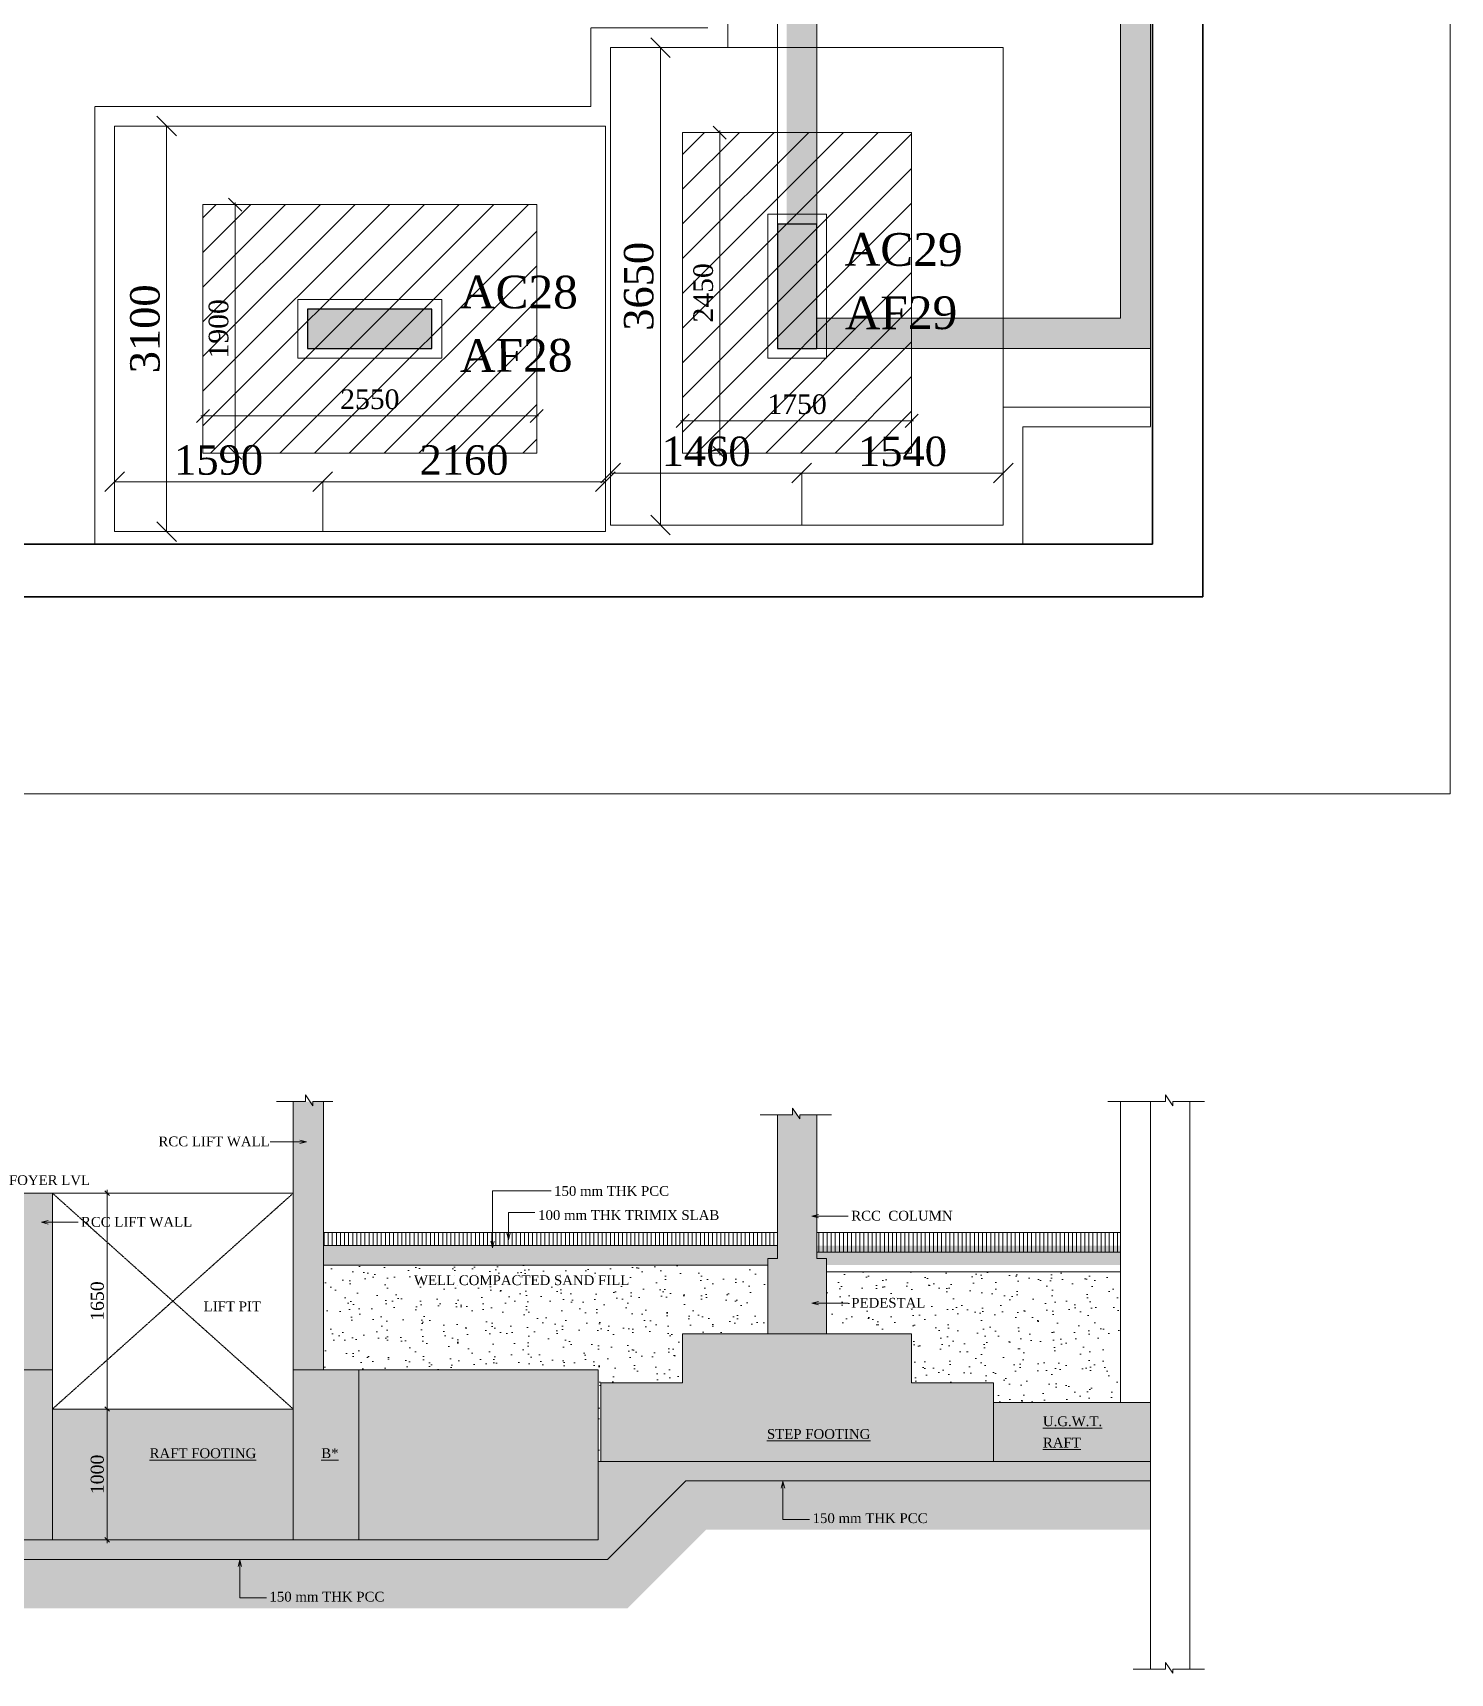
# Model space of a CAD drawing. Header units: inches. Extents: x 10943721 to 11147402, y -2794197 to -2693110.
# Drawn here: x 11034462 to 11045292, y -2794174 to -2781635 of the extents above; entities that cross this region are included whole.
import ezdxf

# ---------------------------------------------------------------- set-up
doc = ezdxf.new("R2010")
doc.units = ezdxf.units.IN
doc.header["$LTSCALE"] = 0.5
doc.header["$MEASUREMENT"] = 0
doc.header["$PDMODE"] = 34
doc.header["$PDSIZE"] = 50
doc.linetypes.add('HIDDEN', pattern=[9.525, 6.35, -3.175])
doc.layers.get('0').update_dxf_attribs({"lineweight": 0})
for name, color, linetype, lineweight in [('S-C-P TO BAS', 4, 'Continuous', 5), ('S-C0-UP TO B1', 4, 'Continuous', 30), ('S-C3-UP TO HP', 6, 'Continuous', 25), ('S-FOUND-EXCAVATION', 253, 'HIDDEN', 0), ('S-FOUND-FOOTING', 7, 'Continuous', 0), ('S-FOUND-PEDESTAL', 8, 'Continuous', 5), ('S-FOUND-TEXT COL', 7, 'Continuous', 0), ('S-FOUND-TEXT FOOTING', 7, 'Continuous', 0), ('S-HATCH LIFT', 250, 'Continuous', 0), ('S-SECTION', 5, 'Continuous', 5), ('S-SECTION-DIM', 7, 'Continuous', 0), ('S-SECTION-TEXT', 7, 'Continuous', 0), ('S-STEEL-TEXT', 7, 'Continuous', 0), ('S_FOUND_DIM', 7, 'Continuous', 9), ('S_FOUND_DIM-1', 7, 'Continuous', 9), ('S_FOUND_EXCAVATION', 253, 'HIDDEN', 5), ('S_FOUND_FOOTING', 7, 'Continuous', 15), ('S_FOUND_FOOTING-1', 7, 'Continuous', 9)]:
    doc.layers.add(name, color=color, linetype=linetype, lineweight=lineweight)
doc.layers.add('S-HATCH', color=250, linetype='Continuous', lineweight=5, transparency=0.5)
doc.layers.add('S_HATCH', color=250, linetype='Continuous', lineweight=5, transparency=0.5)
doc.styles.add('SHEET TEXT', font='times.ttf')
doc.styles.get("Standard").update_dxf_attribs({"font": 'times.ttf'})
doc.styles.add('TEXT', font='times.ttf')
doc.dimstyles.new('DIM FOOTING', dxfattribs={"dimtxt": 250, "dimasz": 150, "dimexe": 0.18, "dimexo": 0.0625, "dimgap": 50, "dimtad": 1, "dimtoh": 1, "dimdec": 0, "dimzin": 0, "dimdsep": 46, "dimtxsty": 'Standard', "dimblk": 'OBLIQUE', "dimcen": 0.09, "dimclrd": 256, "dimclre": 256, "dimclrt": 256, "dimadec": 0, "dimazin": 0, "dimtfac": 1, "dimtdec": 0, "dimtofl": 0, "dimtmove": 0, "dimatfit": 3, "dimfxl": 1, "dimtolj": 1, "dimtzin": 0, "dimlwd": -1, "dimlwe": -1, "dimarcsym": 0})
doc.dimstyles.new('S_DIM', dxfattribs={"dimtxt": 75, "dimasz": 35, "dimexe": 35, "dimexo": 50, "dimgap": 25, "dimtad": 1, "dimdec": 0, "dimzin": 0, "dimdsep": 46, "dimtxsty": 'Standard', "dimblk": 'OBLIQUE', "dimcen": 0.09, "dimdle": 15, "dimclrd": 256, "dimclre": 256, "dimclrt": 256, "dimadec": 0, "dimazin": 0, "dimtfac": 1, "dimtdec": 0, "dimtofl": 0, "dimtmove": 0, "dimatfit": 3, "dimfxl": 1, "dimtolj": 1, "dimtzin": 0, "dimlwd": -1, "dimlwe": -1, "dimarcsym": 0})
doc.dimstyles.new('SETU_1', dxfattribs={"dimtxt": 200, "dimasz": 150, "dimexe": 100, "dimexo": 50, "dimgap": 35, "dimtad": 1, "dimdec": 0, "dimzin": 0, "dimdsep": 46, "dimtxsty": 'Standard', "dimblk": 'OBLIQUE', "dimcen": 150, "dimdle": 25, "dimclrd": 4, "dimclre": 7, "dimclrt": 256, "dimadec": 0, "dimazin": 0, "dimtfac": 1, "dimtdec": 0, "dimtofl": 0, "dimtmove": 1, "dimatfit": 3, "dimfxl": 1, "dimtolj": 1, "dimtzin": 0, "dimlwd": -1, "dimlwe": 5, "dimarcsym": 1})
doc.dimstyles.get("Standard").update_dxf_attribs({"dimtxt": 0.18, "dimasz": 0.18, "dimexe": 0.18, "dimexo": 0.0625, "dimgap": 0.09, "dimtad": 0, "dimtih": 1, "dimtoh": 1, "dimdec": 4, "dimzin": 0, "dimdsep": 46, "dimtxsty": 'Standard', "dimcen": 0.09, "dimadec": 0, "dimazin": 0, "dimtfac": 1, "dimtdec": 4, "dimtofl": 0, "dimtmove": 0, "dimatfit": 3, "dimfxl": 1, "dimtolj": 1, "dimtzin": 0, "dimarcsym": 0})
pattern_1 = [(185, (0, 0), (-231.4035394, 275.7759996), [37.5, -412.5]), (130, (0, 0), (-216.884075, -314.996084), [30, -330]), (235.4514445, (-19.3, 22.98), (-448.287611, -39.220082), [31.870096, -350.571056]), (181.1842, (-70.7, -70.7), (-318.806888, 435.846694), [56.25, -618.75]), (231.6356355, (-97.3, -34.4), (-674.855834, -13.950034), [47.80517, -525.85688]), (126.184164, (-70.7, -70.7), (-674.855834, -13.950034), [45, -495]), (156, (-88.4, -17.68), (-68.691238, 353.385786), [37.5, -412.5]), (101, (-88.4, -17.68), (-342.404218, -170.354297), [30, -330]), (206.4514447, (-94.1, 11.77), (-411.095453, 183.031487), [31.870095, -350.571056]), (172.5, (0, 0), (-121.9949088, -113.3965927), [0, -326, 0, -335, 0, -331.25]), (142.5, (0, 0), (-232.454725, -46.436471), [0, -191, 0, -318.5, 0, -126.25]), (102.5, (78.84, -78.84), (-180.7603809, 196.7090837), [0, -125, 0, -390, 0, -517.5]), (92.5, (114.2, -114.2), (-241.5799034, 170.7949916), [0, -162.5, 0, -259, 0, -367.5])]
pattern_2 = [(172.5, (0, 0), (-131.7927123, -140.7013184), [0, -152, 0, -170, 0, -162.5]), (142.5, (0, 0), (-324.697973, -74.413751), [0, -82, 0, -137, 0, -52.5]), (102.5, (86.97, -86.97), (-220.6032383, 219.8029273), [0, -50, 0, -180, 0, -235]), (92.5, (86.97, -86.97), (-274.626285, 150.5042164), [0, -25, 0, -118, 0, -135])]

# ---------------------------------------------------------------- blocks, each defined once
blk = doc.blocks.new('_Oblique')
at = {"color": 0, "linetype": 'ByBlock', "lineweight": -2}
blk.add_line((-0.5, -0.5), (0.5, 0.5), dxfattribs=at)
blk = doc.blocks.new('*D70')
at = {"layer": 'Defpoints', "color": 0, "transparency": 16777216}
for p in [(11034612, -2790505), (11034612, -2792155), (11035031, -2792155)]:
    blk.add_point(p, dxfattribs=at)
at = {"layer": 'S-SECTION-DIM', "color": 7, "lineweight": 5, "transparency": 16777216}
for p, q in [((11034662, -2790505), (11035056, -2790505)), ((11034662, -2792155), (11035056, -2792155))]:
    blk.add_line(p, q, dxfattribs=at)
at = {"layer": 'S-SECTION-DIM', "color": 7, "transparency": 16777216}
blk.add_line((11035031, -2790480), (11035031, -2792180), dxfattribs=at)
at = {"layer": 'S-SECTION-DIM', "color": 7, "transparency": 16777216, "xscale": 35, "yscale": 35, "zscale": 35}
for p, rotation in [((11035031, -2790505), 90), ((11035031, -2792155), 270)]:
    blk.add_blockref('_Oblique', p, dxfattribs=dict(at, rotation=rotation))
at = {"layer": 'S-SECTION-DIM', "color": 7, "transparency": 16777216, "insert": (11034955, -2791330), "char_height": 100, "attachment_point": 5, "rotation": 90, "style": 'TEXT'}
blk.add_mtext('\\A1;1650', dxfattribs=at)
blk = doc.blocks.new('*D71')
at = {"layer": 'Defpoints', "color": 0, "transparency": 16777216}
for p in [(11034612, -2792155), (11035031, -2792155), (11034612, -2793155)]:
    blk.add_point(p, dxfattribs=at)
at = {"layer": 'S-SECTION-DIM', "color": 7, "lineweight": 5, "transparency": 16777216}
for p, q in [((11034662, -2792155), (11035056, -2792155)), ((11034662, -2793155), (11035056, -2793155))]:
    blk.add_line(p, q, dxfattribs=at)
at = {"layer": 'S-SECTION-DIM', "color": 7, "transparency": 16777216}
blk.add_line((11035031, -2793180), (11035031, -2792130), dxfattribs=at)
at = {"layer": 'S-SECTION-DIM', "color": 7, "transparency": 16777216, "xscale": 35, "yscale": 35, "zscale": 35}
for p, rotation in [((11035031, -2792155), 90), ((11035031, -2793155), 270)]:
    blk.add_blockref('_Oblique', p, dxfattribs=dict(at, rotation=rotation))
at = {"layer": 'S-SECTION-DIM', "color": 7, "transparency": 16777216, "insert": (11034955, -2792655), "char_height": 100, "attachment_point": 5, "rotation": 90, "style": 'TEXT'}
blk.add_mtext('\\A1;1000', dxfattribs=at)
blk = doc.blocks.new('*D123')
at = {"layer": 'Defpoints', "color": 0, "transparency": 16777216}
for p in [(11035087, -2782348), (11035484, -2782348), (11035087, -2785448)]:
    blk.add_point(p, dxfattribs=at)
at = {"layer": 'S_FOUND_DIM', "transparency": 16777216}
for p, q in [((11035087, -2782348), (11035485, -2782348)), ((11035484, -2785448), (11035484, -2782348)), ((11035087, -2785448), (11035485, -2785448))]:
    blk.add_line(p, q, dxfattribs=at)
at = {"layer": 'S_FOUND_DIM', "transparency": 16777216, "xscale": 150, "yscale": 150, "zscale": 150}
for p, rotation in [((11035484, -2782348), 90), ((11035484, -2785448), 270)]:
    blk.add_blockref('_Oblique', p, dxfattribs=dict(at, rotation=rotation))
at = {"layer": 'S_FOUND_DIM', "transparency": 16777216, "insert": (11035320, -2783898), "char_height": 225, "attachment_point": 5, "rotation": 90}
blk.add_mtext('\\A1;3100', dxfattribs=at)
blk = doc.blocks.new('*D124')
at = {"layer": 'Defpoints', "color": 0, "transparency": 16777216}
for p in [(11035087, -2785067), (11035087, -2785448), (11036677, -2785448)]:
    blk.add_point(p, dxfattribs=at)
at = {"layer": 'S_FOUND_DIM', "transparency": 16777216}
for p, q in [((11035087, -2785447), (11035087, -2785066)), ((11036677, -2785067), (11035087, -2785067)), ((11036677, -2785447), (11036677, -2785066))]:
    blk.add_line(p, q, dxfattribs=at)
at = {"layer": 'S_FOUND_DIM', "transparency": 16777216, "xscale": 150, "yscale": 150, "zscale": 150, "rotation": 180}
blk.add_blockref('_Oblique', (11035087, -2785067), dxfattribs=at)
at = {"layer": 'S_FOUND_DIM', "transparency": 16777216, "xscale": 150, "yscale": 150, "zscale": 150}
blk.add_blockref('_Oblique', (11036677, -2785067), dxfattribs=at)
at = {"layer": 'S_FOUND_DIM', "transparency": 16777216, "insert": (11035882, -2784902), "char_height": 225, "attachment_point": 5}
blk.add_mtext('\\A1;1590', dxfattribs=at)
blk = doc.blocks.new('*D125')
at = {"layer": 'Defpoints', "color": 0, "transparency": 16777216}
for p in [(11038312, -2784564), (11035762, -2784848), (11038312, -2784848)]:
    blk.add_point(p, dxfattribs=at)
at = {"layer": 'S_FOUND_DIM-1', "transparency": 16777216}
for p, q in [((11035747, -2784564), (11038327, -2784564)), ((11035762, -2784798), (11035762, -2784529)), ((11038312, -2784798), (11038312, -2784529))]:
    blk.add_line(p, q, dxfattribs=at)
at = {"layer": 'S_FOUND_DIM-1', "transparency": 16777216, "xscale": 100, "yscale": 100, "zscale": 100, "rotation": 180}
blk.add_blockref('_Oblique', (11035762, -2784564), dxfattribs=at)
at = {"layer": 'S_FOUND_DIM-1', "transparency": 16777216, "xscale": 100, "yscale": 100, "zscale": 100}
blk.add_blockref('_Oblique', (11038312, -2784564), dxfattribs=at)
at = {"layer": 'S_FOUND_DIM-1', "transparency": 16777216, "insert": (11037037, -2784437), "char_height": 150, "attachment_point": 5}
blk.add_mtext('\\A1;2550', dxfattribs=at)
blk = doc.blocks.new('*D126')
at = {"layer": 'Defpoints', "color": 0, "transparency": 16777216}
for p in [(11035762, -2782948), (11035762, -2784848), (11036008, -2784848)]:
    blk.add_point(p, dxfattribs=at)
at = {"layer": 'S_FOUND_DIM-1', "transparency": 16777216}
for p, q in [((11035812, -2782948), (11036043, -2782948)), ((11036008, -2782933), (11036008, -2784863)), ((11035812, -2784848), (11036043, -2784848))]:
    blk.add_line(p, q, dxfattribs=at)
at = {"layer": 'S_FOUND_DIM-1', "transparency": 16777216, "xscale": 100, "yscale": 100, "zscale": 100}
for p, rotation in [((11036008, -2782948), 90), ((11036008, -2784848), 270)]:
    blk.add_blockref('_Oblique', p, dxfattribs=dict(at, rotation=rotation))
at = {"layer": 'S_FOUND_DIM-1', "transparency": 16777216, "insert": (11035882, -2783898), "char_height": 150, "attachment_point": 5, "rotation": 90}
blk.add_mtext('\\A1;1900', dxfattribs=at)
blk = doc.blocks.new('*D127')
at = {"layer": 'Defpoints', "color": 0, "transparency": 16777216}
for p in [(11038877, -2785000), (11038877, -2785398), (11040337, -2785398)]:
    blk.add_point(p, dxfattribs=at)
at = {"layer": 'S_FOUND_DIM', "transparency": 16777216}
for p, q in [((11038877, -2785397), (11038877, -2785000)), ((11040337, -2785000), (11038877, -2785000)), ((11040337, -2785397), (11040337, -2785000))]:
    blk.add_line(p, q, dxfattribs=at)
at = {"layer": 'S_FOUND_DIM', "transparency": 16777216, "xscale": 150, "yscale": 150, "zscale": 150, "rotation": 180}
blk.add_blockref('_Oblique', (11038877, -2785000), dxfattribs=at)
at = {"layer": 'S_FOUND_DIM', "transparency": 16777216, "xscale": 150, "yscale": 150, "zscale": 150}
blk.add_blockref('_Oblique', (11040337, -2785000), dxfattribs=at)
at = {"layer": 'S_FOUND_DIM', "transparency": 16777216, "insert": (11039607, -2784836), "char_height": 225, "attachment_point": 5}
blk.add_mtext('\\A1;1460', dxfattribs=at)
blk = doc.blocks.new('*D128')
at = {"layer": 'Defpoints', "color": 0, "transparency": 16777216}
for p in [(11038877, -2781748), (11038877, -2785398), (11039258, -2785398)]:
    blk.add_point(p, dxfattribs=at)
at = {"layer": 'S_FOUND_DIM', "transparency": 16777216}
for p, q in [((11038877, -2781748), (11039258, -2781748)), ((11039258, -2781748), (11039258, -2785398)), ((11038877, -2785398), (11039258, -2785398))]:
    blk.add_line(p, q, dxfattribs=at)
at = {"layer": 'S_FOUND_DIM', "transparency": 16777216, "xscale": 150, "yscale": 150, "zscale": 150}
for p, rotation in [((11039258, -2781748), 90), ((11039258, -2785398), 270)]:
    blk.add_blockref('_Oblique', p, dxfattribs=dict(at, rotation=rotation))
at = {"layer": 'S_FOUND_DIM', "transparency": 16777216, "insert": (11039093, -2783573), "char_height": 225, "attachment_point": 5, "rotation": 90}
blk.add_mtext('\\A1;3650', dxfattribs=at)
blk = doc.blocks.new('*D129')
at = {"layer": 'Defpoints', "color": 0, "transparency": 16777216}
for p in [(11039427, -2782398), (11039711, -2782398), (11039427, -2784848)]:
    blk.add_point(p, dxfattribs=at)
at = {"layer": 'S_FOUND_DIM-1', "transparency": 16777216}
for p, q in [((11039477, -2782398), (11039746, -2782398)), ((11039711, -2784863), (11039711, -2782383)), ((11039477, -2784848), (11039746, -2784848))]:
    blk.add_line(p, q, dxfattribs=at)
at = {"layer": 'S_FOUND_DIM-1', "transparency": 16777216, "xscale": 100, "yscale": 100, "zscale": 100}
for p, rotation in [((11039711, -2782398), 90), ((11039711, -2784848), 270)]:
    blk.add_blockref('_Oblique', p, dxfattribs=dict(at, rotation=rotation))
at = {"layer": 'S_FOUND_DIM-1', "transparency": 16777216, "insert": (11039585, -2783623), "char_height": 150, "attachment_point": 5, "rotation": 90}
blk.add_mtext('\\A1;2450', dxfattribs=at)
blk = doc.blocks.new('*D130')
at = {"layer": 'Defpoints', "color": 0, "transparency": 16777216}
for p in [(11041177, -2784601), (11039427, -2784848), (11041177, -2784848)]:
    blk.add_point(p, dxfattribs=at)
at = {"layer": 'S_FOUND_DIM-1', "transparency": 16777216}
for p, q in [((11039412, -2784601), (11041192, -2784601)), ((11039427, -2784798), (11039427, -2784566)), ((11041177, -2784798), (11041177, -2784566))]:
    blk.add_line(p, q, dxfattribs=at)
at = {"layer": 'S_FOUND_DIM-1', "transparency": 16777216, "xscale": 100, "yscale": 100, "zscale": 100, "rotation": 180}
blk.add_blockref('_Oblique', (11039427, -2784601), dxfattribs=at)
at = {"layer": 'S_FOUND_DIM-1', "transparency": 16777216, "xscale": 100, "yscale": 100, "zscale": 100}
blk.add_blockref('_Oblique', (11041177, -2784601), dxfattribs=at)
at = {"layer": 'S_FOUND_DIM-1', "transparency": 16777216, "insert": (11040302, -2784475), "char_height": 150, "attachment_point": 5}
blk.add_mtext('\\A1;1750', dxfattribs=at)
blk = doc.blocks.new('*D199')
at = {"layer": 'Defpoints', "color": 0, "transparency": 16777216}
for p in [(11038837, -2785067), (11036677, -2785448), (11038837, -2785448)]:
    blk.add_point(p, dxfattribs=at)
at = {"layer": 'S_FOUND_DIM', "transparency": 16777216}
for p, q in [((11036677, -2785447), (11036677, -2785066)), ((11036677, -2785067), (11038837, -2785067)), ((11038837, -2785447), (11038837, -2785066))]:
    blk.add_line(p, q, dxfattribs=at)
at = {"layer": 'S_FOUND_DIM', "transparency": 16777216, "xscale": 150, "yscale": 150, "zscale": 150, "rotation": 180}
blk.add_blockref('_Oblique', (11036677, -2785067), dxfattribs=at)
at = {"layer": 'S_FOUND_DIM', "transparency": 16777216, "xscale": 150, "yscale": 150, "zscale": 150}
blk.add_blockref('_Oblique', (11038837, -2785067), dxfattribs=at)
at = {"layer": 'S_FOUND_DIM', "transparency": 16777216, "insert": (11037757, -2784902), "char_height": 225, "attachment_point": 5}
blk.add_mtext('\\A1;2160', dxfattribs=at)
blk = doc.blocks.new('*D200')
at = {"layer": 'Defpoints', "color": 0, "transparency": 16777216}
for p in [(11041877, -2785000), (11040337, -2785398), (11041877, -2785398)]:
    blk.add_point(p, dxfattribs=at)
at = {"layer": 'S_FOUND_DIM', "transparency": 16777216}
for p, q in [((11040337, -2785397), (11040337, -2785000)), ((11040337, -2785000), (11041877, -2785000)), ((11041877, -2785397), (11041877, -2785000))]:
    blk.add_line(p, q, dxfattribs=at)
at = {"layer": 'S_FOUND_DIM', "transparency": 16777216, "xscale": 150, "yscale": 150, "zscale": 150, "rotation": 180}
blk.add_blockref('_Oblique', (11040337, -2785000), dxfattribs=at)
at = {"layer": 'S_FOUND_DIM', "transparency": 16777216, "xscale": 150, "yscale": 150, "zscale": 150}
blk.add_blockref('_Oblique', (11041877, -2785000), dxfattribs=at)
at = {"layer": 'S_FOUND_DIM', "transparency": 16777216, "insert": (11041107, -2784836), "char_height": 225, "attachment_point": 5}
blk.add_mtext('\\A1;1540', dxfattribs=at)

msp = doc.modelspace()

# ---------------------------------------------------------------- hatches: boundary and pattern name
at = {"layer": 'S-C3-UP TO HP'}
h = msp.add_hatch(color=250, dxfattribs=at)
h.dxf.hatch_style = 1
h.paths.add_polyline_path([(11040152, -2784047.5), (11040452, -2784047.5), (11040452, -2783097.5), (11040152, -2783097.5)])
h = msp.add_hatch(color=250, dxfattribs=at)
h.dxf.hatch_style = 1
h.paths.add_polyline_path([(11036562, -2783747.5), (11036562, -2784047.5), (11037512, -2784047.5), (11037512, -2783747.5)])
at = {"layer": 'S-HATCH', "ltscale": 500}
h = msp.add_hatch(dxfattribs=at)
h.set_pattern_fill('AR-CONC', color=256, scale=50)
h.set_pattern_definition([(50, (11036452.04, -2770907.5), (358.63, -31.376), [37.5, -412.5]), (355, (11036452.04, -2770907.5), (-69.376, 376.096), [30, -330]), (100.4514, (11036481.92, -2770910.12), (289.2544, 344.72), [31.87, -350.571]), (46.1842, (11036452.04, -2770807.5), (533.621, -82.76), [56.25, -618.75]), (96.6356, (11036496.5, -2770814.4), (467.331, 487.06), [47.805, -525.857]), (351.184, (11036452.04, -2770807.5), (467.33, 487.06), [45, -495]), (21, (11036502.04, -2770832.5), (298.4535, -201.3094), [37.5, -412.5]), (326, (11036502.04, -2770832.5), (121.658, 362.575), [30, -330]), (71.4514, (11036526.9, -2770849.3), (420.111, 161.2656), [31.87, -350.571]), (37.5, (11036452.04, -2770907.51), (6.0799, 166.4469), [0, -326, 0, -335, 0, -331.25]), (7.5, (11036452.04, -2770907.5), (131.5348, 197.2059), [0, -191, 0, -318.5, 0, -126.25]), (327.5, (11036340.54, -2770907.51), (266.9112, -11.2774), [0, -125, 0, -390, 0, -517.5]), (317.5, (11036290.54, -2770907.5), (291.593, 50.0525), [0, -162.5, 0, -259, 0, -367.5])])
h.paths.add_polyline_path([(11043002, -2774887.5), (11040222, -2774887.5), (11040222, -2784047.5), (11043002, -2784047.5)])
h.paths.add_polyline_path([(11042772, -2775117.5), (11042772, -2783817.5), (11040452, -2783817.5), (11040452, -2775117.5)], flags=16)
at = {"layer": 'S-HATCH'}
h = msp.add_hatch(color=250, dxfattribs=at)
h.dxf.hatch_style = 1
h.paths.add_polyline_path([(11041177, -2791580.2), (11039427, -2791580.2), (11039427, -2791955.2), (11038802, -2791955.2), (11038802, -2792555.2), (11041802, -2792555.2), (11041802, -2791955.2), (11041177, -2791955.2)])
h.paths.add_polyline_path([(11040527, -2791005.2), (11040452, -2791005.2), (11040452, -2789905.2), (11040322.7, -2789905.2), (11040322.7, -2789936.7), (11040266.2, -2789854.2), (11040266.2, -2789905.2), (11040152, -2789905.2), (11040152, -2791005.2), (11040077, -2791005.2), (11040077, -2791580.2), (11040527, -2791580.2)])
h.paths.add_polyline_path([(11034112, -2791855.2), (11033462, -2791855.2), (11033462, -2793155.2), (11034112, -2793155.2)])
h.paths.add_polyline_path([(11029167, -2791605.2), (11024917, -2791605.2), (11024917, -2792555.2), (11029167, -2792555.2)])
h.paths.add_polyline_path([(11028317, -2791005.2), (11028242, -2791005.2), (11028242, -2789905.2), (11027565.7, -2789905.2), (11027565.7, -2789936.7), (11027509.2, -2789854.2), (11027509.2, -2789905.2), (11027042, -2789905.2), (11027042, -2791005.2), (11026967, -2791005.2), (11026967, -2791605.2), (11028317, -2791605.2)])
h.paths.add_polyline_path([(11024862, -2791980.2), (11024212, -2791980.2), (11024212, -2791580.2), (11020812, -2791580.2), (11020812, -2791980.2), (11020162, -2791980.2), (11020162, -2792555.2), (11024862, -2792555.2)])
h.paths.add_polyline_path([(11023337, -2791005.2), (11023262, -2791005.2), (11023262, -2789905.2), (11022529.7, -2789905.2), (11022529.7, -2789936.7), (11022473.2, -2789854.2), (11022473.2, -2789905.2), (11021762, -2789905.2), (11021762, -2791005.2), (11021687, -2791005.2), (11021687, -2791580.2), (11023337, -2791580.2)])
h.paths.add_polyline_path([(11036952.1, -2791855.2), (11036952.1, -2793155.2), (11038782, -2793155.2), (11038782, -2791855.2)])
h.paths.add_polyline_path([(11036452, -2791855.2), (11036682, -2791855.2), (11036682, -2789805.2), (11036452, -2789805.2)])
h.paths.add_polyline_path([(11036452, -2793155.2), (11036452, -2792155.2), (11034612, -2792155.2), (11034612, -2793155.2)])
h = msp.add_hatch(color=250, dxfattribs=at)
h.dxf.hatch_style = 1
h.paths.add_polyline_path([(11034612, -2790505.2), (11034382, -2790505.2), (11034382, -2791855.2), (11034612, -2791855.2)])
h = msp.add_hatch(dxfattribs=at)
h.set_pattern_fill('ANSI31', color=250, scale=250, angle=45)
h.paths.add_polyline_path([(11042772, -2790805.2), (11040452, -2790805.2), (11040452, -2790955.2), (11042772, -2790955.2)])
h.paths.add_polyline_path([(11040152, -2790805.2), (11036682, -2790805.2), (11036682, -2790905.2), (11040152, -2790905.2)])
h.paths.add_polyline_path([(11034382, -2790805.2), (11028242, -2790805.2), (11028242, -2790905.2), (11034382, -2790905.2)])
h.paths.add_polyline_path([(11027042, -2790805.2), (11023262, -2790805.2), (11023262, -2790905.2), (11027042, -2790905.2)])
h.paths.add_polyline_path([(11021762, -2790805.2), (11017927.3, -2790805.2), (11017927.3, -2790905.2), (11021762, -2790905.2)])
h = msp.add_hatch(dxfattribs=at)
h.set_pattern_fill('AR-CONC', color=250, scale=50, angle=135)
h.set_pattern_definition(pattern_1)
h.paths.add_polyline_path([(11021687, -2791005.2), (11021762, -2791005.2), (11021762, -2790905.2), (11017927.3, -2790905.2), (11017927.3, -2791055.2), (11021687, -2791055.2)])
h.paths.add_polyline_path([(11027042, -2790905.2), (11023262, -2790905.2), (11023262, -2791005.2), (11023337, -2791005.2), (11023337, -2791055.2), (11026967, -2791055.2), (11026967, -2791005.2), (11027042, -2791005.2)])
h.paths.add_polyline_path([(11034382, -2790905.2), (11028242, -2790905.2), (11028242, -2791005.2), (11028317, -2791005.2), (11028317, -2791055.2), (11034382, -2791055.2)])
h.paths.add_polyline_path([(11040152, -2790905.2), (11036682, -2790905.2), (11036682, -2791055.2), (11040077, -2791055.2), (11040077, -2791005.2), (11040152, -2791005.2)])
h.paths.add_polyline_path([(11042772, -2791055.2), (11042772, -2790905.2), (11040452, -2790905.2), (11040452, -2791005.2), (11040527, -2791005.2), (11040527, -2791055.2)])
h = msp.add_hatch(dxfattribs=at)
h.set_pattern_fill('AR-SAND', color=250, scale=100, angle=135)
h.set_pattern_definition(pattern_2)
h.paths.add_polyline_path([(11040077, -2791055.2), (11036682, -2791055.2), (11036682, -2791855.2), (11038782, -2791855.2), (11038782, -2792555.2), (11038802, -2792555.2), (11038802, -2791955.2), (11039427, -2791955.2), (11039427, -2791580.2), (11040077, -2791580.2)])
h = msp.add_hatch(dxfattribs=at)
h.set_pattern_fill('AR-SAND', color=250, scale=100, angle=135)
h.set_pattern_definition(pattern_2)
h.paths.add_polyline_path([(11042772, -2791105.2), (11040527, -2791105.2), (11040527, -2791580.2), (11041177, -2791580.2), (11041177, -2791955.2), (11041802, -2791955.2), (11041802, -2792105.2), (11042772, -2792105.2)])
h = msp.add_hatch(color=250, dxfattribs=at)
h.dxf.hatch_style = 1
h.paths.add_polyline_path([(11034612, -2791855.2), (11034112, -2791855.2), (11034112, -2793155.2), (11034612, -2793155.2)])
h = msp.add_hatch(color=250, dxfattribs=at)
h.dxf.hatch_style = 1
h.paths.add_polyline_path([(11036952.1, -2791855.2), (11036452, -2791855.2), (11036452, -2793155.2), (11036952.1, -2793155.2)])
h = msp.add_hatch(color=250, dxfattribs=at)
h.dxf.hatch_style = 1
h.paths.add_polyline_path([(11043002, -2792105.2), (11041802, -2792105.2), (11041802, -2792555.2), (11043002, -2792555.2)])
h = msp.add_hatch(dxfattribs=at)
h.set_pattern_fill('AR-CONC', color=250, scale=50, angle=135)
h.set_pattern_definition(pattern_1)
h.paths.add_polyline_path([(11039452, -2792705.2), (11043002, -2792705.2), (11043002, -2792555.2), (11038782, -2792555.2), (11038782, -2793155.2), (11033462, -2793155.2), (11033462, -2792555.2), (11017927.3, -2792555.2), (11017927.3, -2792705.2), (11032712, -2792705.2), (11033312, -2793305.2), (11038852, -2793305.2)])
at = {"layer": 'S-HATCH LIFT'}
h = msp.add_hatch(dxfattribs=at)
h.set_pattern_fill('EARTH', color=256, scale=1000)
h.paths.add_polyline_path([(11039606.3, -2793077.6), (11043002, -2793077.6), (11043002, -2792705.2), (11039452, -2792705.2), (11038852, -2793305.2), (11033312, -2793305.2), (11032712, -2792705.2), (11017927.3, -2792705.2), (11017927.3, -2793077.6), (11032557.8, -2793077.6), (11033157.8, -2793677.6), (11039006.3, -2793677.6)])
h.paths.add_polyline_path([(11019964.3, -2792969), (11019964.3, -2792697.5), (11019750.7, -2792697.5), (11019750.7, -2792969)], flags=9)
h.paths.add_polyline_path([(11040401, -2793047.7), (11041325.4, -2793047.7), (11041325.4, -2792932.7), (11040401, -2792932.7)], flags=24)
h.paths.add_polyline_path([(11036251, -2793647.7), (11037175.4, -2793647.7), (11037175.4, -2793532.7), (11036251, -2793532.7)], flags=24)
h.paths.add_polyline_path([(11030111, -2793047.7), (11031035.4, -2793047.7), (11031035.4, -2792932.7), (11030111, -2792932.7)], flags=24)
at = {"layer": 'S_HATCH'}
h = msp.add_hatch(dxfattribs=at)
h.set_pattern_fill('ANSI31', color=250, scale=1500)
h.paths.add_polyline_path([(11036443.4, -2764032.5), (11036443.4, -2757012.5), (11033143.4, -2757012.5), (11033143.4, -2764032.5)])
h.paths.add_polyline_path([(11028467, -2768782.5), (11033747, -2768782.5), (11033747, -2766682.5), (11028467, -2766682.5)])
h.paths.add_polyline_path([(11030092, -2775337.5), (11032742, -2775337.5), (11032742, -2777337.5), (11030092, -2777337.5)])
h.paths.add_polyline_path([(11039427, -2771707.5), (11039427, -2769257.5), (11041177, -2769257.5), (11041177, -2771707.5)])
h.paths.add_polyline_path([(11039427, -2777647.5), (11039427, -2775197.5), (11041177, -2775197.5), (11041177, -2777647.5)])
h.paths.add_polyline_path([(11039427, -2784847.5), (11039427, -2782397.5), (11041177, -2782397.5), (11041177, -2784847.5)])
h.paths.add_polyline_path([(11035762, -2782947.5), (11038312, -2782947.5), (11038312, -2784847.5), (11035762, -2784847.5)])
h.paths.add_polyline_path([(11030792, -2782947.5), (11033342, -2782947.5), (11033342, -2784847.5), (11030792, -2784847.5)])
h.paths.add_polyline_path([(11025892, -2782947.5), (11028442, -2782947.5), (11028442, -2784847.5), (11025892, -2784847.5)])
h.paths.add_polyline_path([(11020962, -2782947.5), (11023512, -2782947.5), (11023512, -2784847.5), (11020962, -2784847.5)])
h.paths.add_polyline_path([(11020812, -2773487.5), (11024212, -2773487.5), (11024212, -2775687.5), (11020812, -2775687.5)])
h.paths.add_polyline_path([(11020812, -2769657.5), (11024212, -2769657.5), (11024212, -2771857.5), (11020812, -2771857.5)])
h.paths.add_polyline_path([(11020812, -2764842.5), (11020812, -2761842.5), (11023012, -2761842.5), (11023012, -2764842.5)])
h.paths.add_polyline_path([(11039202, -2764842.5), (11039202, -2761842.5), (11041402, -2761842.5), (11041402, -2764842.5)])
h.paths.add_polyline_path([(11025767, -2764032.5), (11025767, -2757012.5), (11029067, -2757012.5), (11029067, -2764032.5)])
h.paths.add_polyline_path([(11039202, -2760587.5), (11039202, -2757737.5), (11041402, -2757737.5), (11041402, -2760587.5)])
h.paths.add_polyline_path([(11020812, -2760587.5), (11020812, -2757737.5), (11023012, -2757737.5), (11023012, -2760587.5)])
h.paths.add_polyline_path([(11039102, -2751687.5), (11039102, -2748937.5), (11041352, -2748937.5), (11041352, -2751687.5)])
h.paths.add_polyline_path([(11020862, -2751687.5), (11020862, -2748937.5), (11023112, -2748937.5), (11023112, -2751687.5)])
at = {"layer": 'S_HATCH', "ltscale": 500}
h = msp.add_hatch(dxfattribs=at)
h.set_pattern_fill('AR-CONC', color=256, scale=50)
h.set_pattern_definition([(50, (11036452.04, -2770907.5), (358.63, -31.376), [37.5, -412.5]), (355, (11036452.04, -2770907.5), (-69.376, 376.096), [30, -330]), (100.4514, (11036481.92, -2770910.12), (289.2544, 344.72), [31.87, -350.571]), (46.1842, (11036452.04, -2770807.5), (533.621, -82.76), [56.25, -618.75]), (96.6356, (11036496.5, -2770814.4), (467.331, 487.06), [47.805, -525.857]), (351.184, (11036452.04, -2770807.5), (467.33, 487.06), [45, -495]), (21, (11036502.04, -2770832.5), (298.4535, -201.3094), [37.5, -412.5]), (326, (11036502.04, -2770832.5), (121.658, 362.575), [30, -330]), (71.4514, (11036526.9, -2770849.3), (420.111, 161.2656), [31.87, -350.571]), (37.5, (11036452.04, -2770907.51), (6.0799, 166.4469), [0, -326, 0, -335, 0, -331.25]), (7.5, (11036452.04, -2770907.5), (131.5348, 197.2059), [0, -191, 0, -318.5, 0, -126.25]), (327.5, (11036340.54, -2770907.51), (266.9112, -11.2774), [0, -125, 0, -390, 0, -517.5]), (317.5, (11036290.54, -2770907.5), (291.593, 50.0525), [0, -162.5, 0, -259, 0, -367.5])])
h.paths.add_polyline_path([(11043002, -2774887.5), (11040222, -2774887.5), (11040222, -2784047.5), (11043002, -2784047.5)])
h.paths.add_polyline_path([(11042772, -2775117.5), (11042772, -2783817.5), (11040452, -2783817.5), (11040452, -2775117.5)], flags=16)

# ---------------------------------------------------------------- linework, layer by layer
at = {"color": 1}
for p, q in [((11036452, -2789805.2), (11036452, -2792155.2)), ((11036682, -2789805.2), (11036682, -2791855.2)), ((11034612, -2790505.2), (11034612, -2791855.2)), ((11039427, -2791580.2), (11039427, -2791955.2)), ((11039427, -2791580.2), (11041177, -2791580.2)), ((11041177, -2791580.2), (11041177, -2791955.2)), ((11036682, -2791855.2), (11038782, -2791855.2)), ((11038782, -2791855.2), (11038782, -2793155.2)), ((11038802, -2791955.2), (11038802, -2792555.2)), ((11038802, -2791955.2), (11039427, -2791955.2)), ((11041177, -2791955.2), (11041802, -2791955.2)), ((11041802, -2791955.2), (11041802, -2792555.2)), ((11034612, -2792155.2), (11036452, -2792155.2)), ((11041802, -2792105.2), (11043002, -2792105.2)), ((11033462, -2793155.2), (11038782, -2793155.2))]:
    msp.add_line(p, q, dxfattribs=at)
at = {"color": 3}
for p, q in [((11043002, -2794143), (11043002, -2789805.2)), ((11043302, -2794143), (11043302, -2789805.2))]:
    msp.add_line(p, q, dxfattribs=at)
for p, q in [((11034612, -2790505.2), (11034382, -2790505.2)), ((11038782, -2792555.2), (11043002, -2792555.2))]:
    msp.add_line(p, q)
at = {"color": 1}
msp.add_lwpolyline([(11016019.1, -2693110.2), (11045291.9, -2693110.2), (11045291.9, -2787453.4), (11016019.1, -2787453.4)], close=True, dxfattribs=at)
at = {"color": 31}
msp.add_lwpolyline([(11039772, -2781747.5), (11039772, -2778197.5)], dxfattribs=at)
for points in [[(11034612, -2793155.2), (11034112, -2793155.2), (11034112, -2791855.2), (11034612, -2791855.2)], [(11036452, -2793155.2), (11036952.1, -2793155.2), (11036952.1, -2791855.2), (11036452, -2791855.2)]]:
    msp.add_lwpolyline(points, close=True)
at = {"layer": 'S-C-P TO BAS', "lineweight": 15, "ltscale": 750}
for p, q in [((11040152, -2784047.5), (11040152, -2774887.5)), ((11043002, -2774887.5), (11043002, -2784047.5)), ((11040452, -2783817.5), (11040452, -2775117.5)), ((11042772, -2775117.5), (11042772, -2783817.5)), ((11042772, -2783817.5), (11040452, -2783817.5)), ((11043002, -2784047.5), (11040222, -2784047.5))]:
    msp.add_line(p, q, dxfattribs=at)
at = {"layer": 'S-C0-UP TO B1'}
for points in [[(11043402, -2785947.5), (11043402, -2694127.5), (11017527.3, -2694127.5), (11017527.3, -2785947.5)], [(11043016.5, -2785544.7), (11043016.5, -2694524.7), (11017941.7, -2694524.7), (11017941.7, -2785544.7)]]:
    msp.add_lwpolyline(points, close=True, dxfattribs=at)
at = {"layer": 'S-C3-UP TO HP'}
for points in [[(11040152, -2784047.5), (11040452, -2784047.5), (11040452, -2783097.5), (11040152, -2783097.5)], [(11036562, -2783747.5), (11036562, -2784047.5), (11037512, -2784047.5), (11037512, -2783747.5)]]:
    msp.add_lwpolyline(points, close=True, dxfattribs=at)
at = {"layer": 'S-FOUND-EXCAVATION'}
msp.add_lwpolyline([(11041017, -2774287.5), (11043002, -2774287.5), (11043002, -2784647.5), (11042027, -2784647.5)], dxfattribs=at)
at = {"layer": 'S-FOUND-FOOTING'}
msp.add_lwpolyline([(11040867, -2774437.5), (11043002, -2774437.5), (11043002, -2784497.5), (11041877, -2784497.5)], dxfattribs=at)
at = {"layer": 'S-FOUND-PEDESTAL'}
for points in [[(11040077, -2784122.5), (11040527, -2784122.5), (11040527, -2783022.5), (11040077, -2783022.5)], [(11036487, -2783672.5), (11036487, -2784122.5), (11037587, -2784122.5), (11037587, -2783672.5)]]:
    msp.add_lwpolyline(points, close=True, dxfattribs=at)
at = {"layer": 'S-HATCH', "color": 250}
msp.add_line((11034612, -2790505.2), (11033462, -2790505.2), dxfattribs=at)
at = {"layer": 'S-SECTION', "color": 1, "linetype": 'ByBlock', "ltscale": 15}
for p, q in [((11042772, -2792105.2), (11042772, -2789805.2)), ((11040152, -2791005.2), (11040152, -2789905.2)), ((11040452, -2791005.2), (11040452, -2789905.2)), ((11040077, -2791580.2), (11040077, -2791005.2)), ((11040077, -2791005.2), (11040152, -2791005.2)), ((11040527, -2791005.2), (11040452, -2791005.2)), ((11040527, -2791580.2), (11040527, -2791005.2))]:
    msp.add_line(p, q, dxfattribs=at)
at = {"layer": 'S-SECTION', "color": 9, "linetype": 'HIDDEN'}
for p, q in [((11034612, -2790505.2), (11036452, -2790505.2)), ((11036452, -2792155.2), (11034612, -2790505.2)), ((11036452, -2790505.2), (11034612, -2792155.2))]:
    msp.add_line(p, q, dxfattribs=at)
at = {"layer": 'S-SECTION', "linetype": 'ByBlock', "ltscale": 15}
for p, q in [((11036682, -2790805.2), (11040152, -2790805.2)), ((11036682, -2790905.2), (11040152, -2790905.2)), ((11040452, -2790805.2), (11042772, -2790805.2)), ((11040452, -2790955.2), (11042772, -2790955.2))]:
    msp.add_line(p, q, dxfattribs=at)
at = {"layer": 'S-SECTION', "color": 7, "linetype": 'ByBlock', "ltscale": 15}
for p, q in [((11036682, -2791055.2), (11040077, -2791055.2)), ((11040527, -2791105.2), (11042772, -2791105.2))]:
    msp.add_line(p, q, dxfattribs=at)
at = {"layer": 'S-SECTION', "color": 1, "linetype": 'ByBlock', "ltscale": 15, "elevation": 0}
for points in [[(11036324, -2789805.2), (11036544.5, -2789805.2), (11036544.5, -2789754.2), (11036601, -2789836.7), (11036601, -2789805.2), (11036754.1, -2789805.2)], [(11040020.6, -2789905.2), (11040266.2, -2789905.2), (11040266.2, -2789854.2), (11040322.7, -2789936.7), (11040322.7, -2789905.2), (11040565.6, -2789905.2)]]:
    msp.add_lwpolyline(points, dxfattribs=at)
at = {"layer": 'S-SECTION', "color": 3, "linetype": 'ByBlock', "ltscale": 15, "elevation": 0}
for points in [[(11042676.2, -2789805.2), (11043115.8, -2789805.2), (11043115.8, -2789754.2), (11043172.3, -2789836.7), (11043172.3, -2789805.2), (11043415.2, -2789805.2)], [(11042870.3, -2794143), (11043115.8, -2794143), (11043115.8, -2794092), (11043172.3, -2794174.5), (11043172.3, -2794143), (11043415.2, -2794143)]]:
    msp.add_lwpolyline(points, dxfattribs=at)
at = {"layer": 'S-SECTION', "color": 7, "linetype": 'ByBlock', "ltscale": 15}
msp.add_lwpolyline([(11017927.3, -2792705.2), (11032712, -2792705.2), (11033312, -2793305.2), (11038852, -2793305.2), (11039452, -2792705.2), (11043002, -2792705.2)], dxfattribs=at)
at = {"layer": 'S_FOUND_EXCAVATION'}
for points in [[(11041017, -2774287.5), (11043002, -2774287.5), (11043002, -2784647.5), (11042027, -2784647.5)], [(11038727, -2782197.5), (11038727, -2781597.5), (11039622, -2781597.5)], [(11034937, -2785547.5), (11034937, -2782197.5), (11038727, -2782197.5)], [(11042027, -2784647.5), (11042027, -2785547.5), (11038987, -2785547.5)]]:
    msp.add_lwpolyline(points, dxfattribs=at)
at = {"layer": 'S_FOUND_FOOTING', "color": 202}
msp.add_lwpolyline([(11038877, -2785397.5), (11038877, -2781747.5), (11041877, -2781747.5), (11041877, -2785397.5)], close=True, dxfattribs=at)
at = {"layer": 'S_FOUND_FOOTING', "color": 3}
msp.add_lwpolyline([(11035087, -2782347.5), (11038837, -2782347.5), (11038837, -2785447.5), (11035087, -2785447.5)], close=True, dxfattribs=at)
at = {"layer": 'S_FOUND_FOOTING-1', "color": 202}
msp.add_lwpolyline([(11039427, -2784847.5), (11039427, -2782397.5), (11041177, -2782397.5), (11041177, -2784847.5)], close=True, dxfattribs=at)
at = {"layer": 'S_FOUND_FOOTING-1', "color": 3}
msp.add_lwpolyline([(11035762, -2782947.5), (11038312, -2782947.5), (11038312, -2784847.5), (11035762, -2784847.5)], close=True, dxfattribs=at)

# ---------------------------------------------------------------- texts
at = {"layer": 'S-FOUND-TEXT COL', "color": 7, "style": 'SHEET TEXT'}
for s, p in [('AC29', (11040664.5, -2783415.1)), ('AC28', (11037724.5, -2783740.1))]:
    msp.add_text(s, height=250, rotation=359.84604, dxfattribs=at).set_placement(p)
at = {"layer": 'S-FOUND-TEXT FOOTING', "color": 202, "style": 'SHEET TEXT'}
msp.add_text('AF29', height=250, rotation=0.15396, dxfattribs=at).set_placement((11040665.9, -2783901.6))
at = {"layer": 'S-FOUND-TEXT FOOTING', "color": 3, "style": 'SHEET TEXT'}
msp.add_text('AF28', height=250, rotation=0.15396, dxfattribs=at).set_placement((11037725.9, -2784227.3))
at = {"layer": 'S-SECTION-TEXT', "style": 'TEXT'}
for s, p in [('RCC LIFT WALL', (11035422.2, -2790146.9, 0)), ('FOYER LVL', (11034279.7, -2790442.6, 0)), ('150 mm THK PCC ', (11038445.2, -2790525.8, 0)), ('100 mm THK TRIMIX SLAB ', (11038323, -2790709.9, 0)), ('RCC  COLUMN', (11040715.8, -2790714.6, 0)), ('RCC LIFT WALL', (11034830.4, -2790762.1, 0)), ('WELL COMPACTED SAND FILL ', (11037374.3, -2791208, 0)), ('LIFT PIT', (11035768.1, -2791407.8, 0)), ('PEDESTAL', (11040715.8, -2791380.5, 0)), ('%%UU.G.W.T.', (11042179.9, -2792286.1, 0)), ('%%USTEP FOOTING', (11040071.6, -2792383.3, 0)), ('%%URAFT', (11042179.9, -2792449.5, 0)), ('%%URAFT FOOTING', (11035354.5, -2792530.4, 0)), ('%%UB*', (11036666, -2792530.4, 0)), ('150 mm THK PCC ', (11040420.2, -2793026.9, 0)), ('150 mm THK PCC ', (11036270.2, -2793626.9, 0))]:
    msp.add_text(s, height=75, dxfattribs=at).set_placement(p)

# ---------------------------------------------------------------- dimensions: what is measured, and where the dimension line sits
at = {"layer": 'S-SECTION-DIM'}
for p1, angle, picture, middle in [((11034612, -2790505.2), 90, '*D70', (11034954.9, -2791330.2)), ((11034612, -2793155.2), 270, '*D71', (11034954.9, -2792655.2))]:
    dim = msp.add_linear_dim(base=(11035030.8, -2792155.2), p1=p1, p2=(11034612, -2792155.2), angle=angle, dimstyle='SETU_1', override={"dimtxt": 100, "dimasz": 35, "dimexe": 25, "dimgap": 25, "dimtxsty": 'TEXT', "dimclrd": 7, "dimclrt": 7}, dxfattribs=at)
    dim.commit()
    dim.dimension.update_dxf_attribs({"geometry": picture, "text_midpoint": middle})
at = {"layer": 'S_FOUND_DIM'}
for base, p1, p2, angle, picture, middle in [((11039257.9, -2785397.5), (11038877, -2781747.5), (11038877, -2785397.5), 270, '*D128', (11039093.4, -2783572.5)), ((11035484.4, -2782347.5), (11035087, -2785447.5), (11035087, -2782347.5), 90, '*D123', (11035320, -2783897.5)), ((11035087, -2785066.6), (11036677, -2785447.5), (11035087, -2785447.5), 180, '*D124', (11035882, -2784901.9)), ((11038877, -2785000.1), (11040337, -2785397.5), (11038877, -2785397.5), 180, '*D127', (11039607, -2784835.7))]:
    dim = msp.add_linear_dim(base=base, p1=p1, p2=p2, angle=angle, dimstyle='DIM FOOTING', override={"dimtxt": 225}, dxfattribs=at)
    dim.commit()
    dim.dimension.update_dxf_attribs({"geometry": picture, "text_midpoint": middle})
for base, p1, p2, picture, middle in [((11038837, -2785066.6), (11036677, -2785447.5), (11038837, -2785447.5), '*D199', (11037757, -2784902.2)), ((11041877, -2785000.1), (11040337, -2785397.5), (11041877, -2785397.5), '*D200', (11041107, -2784835.7))]:
    dim = msp.add_linear_dim(base=base, p1=p1, p2=p2, dimstyle='DIM FOOTING', override={"dimtxt": 225}, dxfattribs=at)
    dim.commit()
    dim.dimension.update_dxf_attribs({"geometry": picture, "text_midpoint": middle})
at = {"layer": 'S_FOUND_DIM-1', "color": 2}
for base, p1, p2, angle, picture, middle in [((11039710.9, -2782397.5), (11039427, -2784847.5), (11039427, -2782397.5), 270, '*D129', (11039584.6, -2783622.5)), ((11036008.1, -2784847.5), (11035762, -2782947.5), (11035762, -2784847.5), 90, '*D126', (11035881.6, -2783897.5)), ((11038312, -2784563.6), (11035762, -2784847.5), (11038312, -2784847.5), 180, '*D125', (11037037, -2784437.3)), ((11041177, -2784601.4), (11039427, -2784847.5), (11041177, -2784847.5), 180, '*D130', (11040302, -2784474.9))]:
    dim = msp.add_linear_dim(base=base, p1=p1, p2=p2, angle=angle, dimstyle='S_DIM', override={"dimtxt": 150, "dimasz": 100, "dimgap": 50, "dimarcsym": 1}, dxfattribs=at)
    dim.commit()
    dim.dimension.update_dxf_attribs({"geometry": picture, "text_midpoint": middle})

# ---------------------------------------------------------------- leaders
at = {"layer": 'S-STEEL-TEXT'}
for points in [[(11036553.2, -2790112.6, 0), (11036340.3, -2790112.6, 0), (11036274.8, -2790112.6, 0)], [(11037975.3, -2790922), (11037975.3, -2790487.8), (11038422.7, -2790487.8)], [(11038096.8, -2790862), (11038096.8, -2790653.8), (11038299.2, -2790653.8)], [(11034529.5, -2790727.8, 0), (11034742.4, -2790727.8, 0), (11034807.9, -2790727.8, 0)], [(11040414.9, -2790680.3, 0), (11040627.8, -2790680.3, 0), (11040693.3, -2790680.3, 0)], [(11040414.9, -2791346.1, 0), (11040627.8, -2791346.1, 0), (11040693.3, -2791346.1, 0)], [(11040194, -2792709.4), (11040194, -2792999), (11040396.4, -2792999)], [(11036044, -2793309.4), (11036044, -2793599), (11036246.4, -2793599)]]:
    msp.add_leader(points, dimstyle='Standard', override={"dimasz": 50, "dimgap": 0.15, "dimclrd": 256, "dimldrblk": 'Open30', "dimlwd": 0}, dxfattribs=at)

doc.saveas('drawing.dxf')
